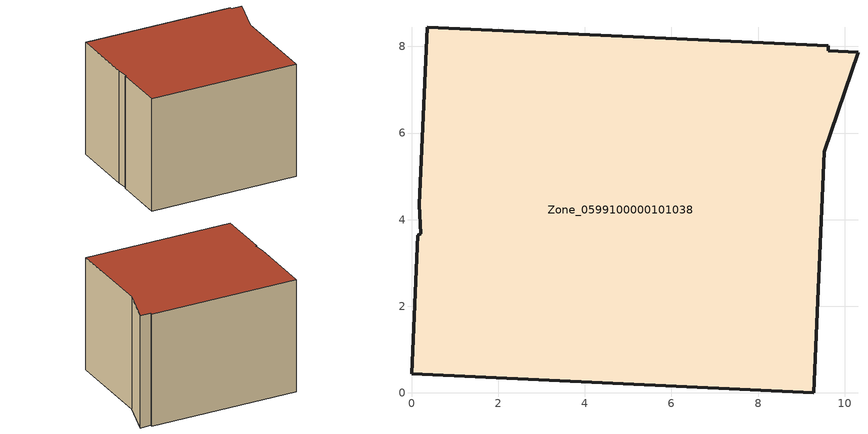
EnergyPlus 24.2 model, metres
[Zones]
Zone_0599100000101038
 floor ground (C_G): 9.62,8.02 9.62,7.9 10.31,7.87 9.53,5.57 9.28,0 0,0.44 0.14,3.63 0.22,3.67 0.17,4.34 0.36,8.45 z1.59
 wall outside (C_F): 0.14,3.63 0,0.44 9.28,0 9.53,5.57 10.31,7.87 9.62,7.9 9.62,8.02 0.36,8.45 0.17,4.34 0.22,3.67 0.14,3.63 z1.59:8.72
 roof outside (C_R): 0.17,4.34 0.22,3.67 0.14,3.63 0,0.44 9.28,0 9.53,5.57 10.31,7.87 9.62,7.9 9.62,8.02 0.36,8.45 z8.72
[BUILDING]
Pand.0599100000101038: North Axis=0; Terrain=City; Loads Convergence Tolerance Value=0.04; Temperature Convergence Tolerance Value=0.4; Solar Distribution=FullExterior; Maximum Number of Warmup Days=25; Minimum Number of Warmup Days=1
[Site:Location]
Rotterdam.The.Hague.AP_ZH_NLD Design_Conditions: Latitude=51.96; Longitude=4.45; Time Zone=1; Elevation=-4.5
[SITE:GROUNDTEMPERATURE:BUILDINGSURFACE]
18, 18, 18, 18, 18, 18, 18, 18, 18, 18, 18, 18
[MATERIAL] Thermal Absorptance=0.9; Solar Absorptance=0.7; Visible Absorptance=0.7
Name | Roughness | Thickness | Conductivity | Density | Specific Heat
G.TC.1975-1991 | MediumSmooth | 0.15 | 0.288461 | 540 | 1210
F.TC.1975-1991 | Rough | 0.3 | 0.230769 | 1920 | 840
R.TC.1975-1991 | MediumRough | 0.2 | 0.153846 | 1500 | 1000
[CONSTRUCTION]
C_G: G.TC.1975-1991
C_F: F.TC.1975-1991
C_R: R.TC.1975-1991
[ZONE]
Zone_0599100000101038: Type=1; Multiplier=1; Ceiling Height=Autocalculate; Volume=Autocalculate; Floor Area=autocalculate; Part of Total Floor Area=Yes
[ZONEINFILTRATION:DESIGNFLOWRATE]
Infil_Zone_0599100000101038: Zone or ZoneList or Space or SpaceList=Zone_0599100000101038; Schedule=AlwaysOn; Design Flow Rate Calculation Method=Flow/Area; Flow Rate per Floor Area=0.003; Constant Term Coefficient=1; Temperature Term Coefficient=0; Velocity Term Coefficient=0; Velocity Squared Term Coefficient=0
[HVACTEMPLATE:ZONE:IDEALLOADSAIRSYSTEM]
Zone_0599100000101038: Maximum Heating Supply Air Temperature=50; Minimum Cooling Supply Air Temperature=13; Maximum Heating Supply Air Humidity Ratio=0.0156; Minimum Cooling Supply Air Humidity Ratio=0.0077; Heating Limit=NoLimit; Cooling Limit=NoLimit; Dehumidification Control Type=ConstantSensibleHeatRatio; Cooling Sensible Heat Ratio=0.7; Dehumidification Setpoint=60; Humidification Control Type=None; Humidification Setpoint=30; Outdoor Air Method=None; Outdoor Air Flow Rate per Person=0.00944; Outdoor Air Flow Rate per Zone Floor Area=0; Outdoor Air Flow Rate per Zone=0; Demand Controlled Ventilation Type=None; Outdoor Air Economizer Type=NoEconomizer; Heat Recovery Type=None; Sensible Heat Recovery Effectiveness=0.7; Latent Heat Recovery Effectiveness=0.65
[ZONECONTROL:THERMOSTAT]
ThermostatControl_Zone_0599100000101038: Zone or ZoneList=Zone_0599100000101038; Control Type Schedule=DualSetpointControlType; Control 1=Thermostat_Zone_0599100000101038; Temperature Difference Between Cutout And Setpoint=0
[THERMOSTATSETPOINT:DUALSETPOINT]
Thermostat_Zone_0599100000101038: Heating Setpoint Temperature Schedule=HeatingSetpoint_Zone_0599100000101038; Cooling Setpoint Temperature Schedule=CoolingSetpoint_Zone_0599100000101038
[SCHEDULE:COMPACT]
HeatingSetpoint_Zone_0599100000101038: Through: 12/31, For: AllDays, Until: 24:00, 21
CoolingSetpoint_Zone_0599100000101038: Through: 12/31, For: AllDays, Until: 24:00, 24
DualSetpointControlType: Through: 12/31, For: AllDays, Until: 24:00, 4
AlwaysOn: Through: 12/31, For: AllDays, Until: 24:00, 1
